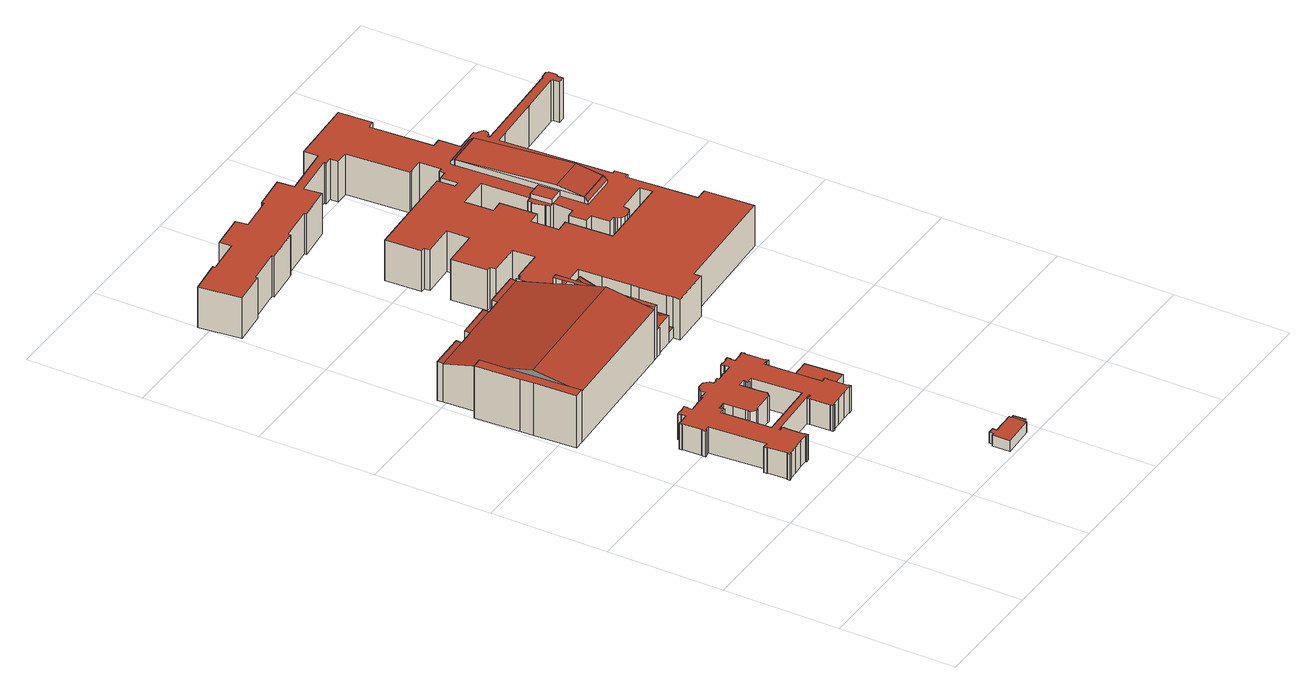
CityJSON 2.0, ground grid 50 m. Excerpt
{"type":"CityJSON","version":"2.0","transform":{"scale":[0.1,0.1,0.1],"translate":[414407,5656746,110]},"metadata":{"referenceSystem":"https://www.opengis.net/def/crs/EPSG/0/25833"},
"CityObjects":{
"building1":{"type":"Building","attributes":{"name":"Universitätsklinikum Carl Gustav Carus Dresden","Dachtyp_tdc":"tdcPolyFlatRoof","Gemeindeschluessel":14612000,"Dachneigung":17.55,"QualitaetDacherkennung":73,"Geometrietyp2DReferenz":"3000","measuredHeight":2.7,"function":"31001_3051","roofType":"2100"},"geometry":[{"type":"Solid","lod":"2","boundaries":[[[[0,1,2,3]],[[1,4,5,2]],[[4,6,7,5]],[[6,8,9,7]],[[8,0,3,9]],[[8,6,4,1,0]],[[3,2,5,7,9]]]],"semantics":{"surfaces":[{"type":"WallSurface"},{"type":"RoofSurface"},{"type":"GroundSurface"}],"values":[[0,0,0,0,0,1,2]]}}]},
"building2":{"type":"Building","attributes":{"name":"Universitätsklinikum Carl Gustav Carus Dresden","Dachtyp_tdc":"tdcFreeFormRoof","Gemeindeschluessel":14612000,"Dachneigung":0,"QualitaetDacherkennung":0,"Geometrietyp2DReferenz":"3000","BezugspunktDach":"2000","measuredHeight":11.7,"function":"31001_3051"},"geometry":[{"type":"MultiSurface","lod":"2","boundaries":[[[10,11,12,13,14,15,16,17,18,19,20,21,22,23,24,25,26,27,28,29,30,31,32,33,34,35,36,37,38,39,40,41,42,43,44,45,46,47,48,49,50,51,52,53,54,55,56,57,58,59,60,61,62,63,64,65,66,67,68,69,70,71,72,73,74,75,76,77,78,79,80,81,82,83,84,85,86,87,88,89,90,91,92,93,94,95,96,97,98,99,100,101,102,103,104,105,106,107,108,109,110,111,112,113,114,115,116,117,118,119,120,121,122,123,124,125,126,127,128,129,130],[131,132,133,134,135,136,137,138,139,140,141,142,143,144,145,146,147,148,149,150,151,152,153,154,155,156,157,158,159,160,161,162,163,164,165,166,167,168,169]],[[121,120,170,171]],[[120,119,172,170]],[[119,118,173,172]],[[118,117,174,173]],[[117,116,175,174]],[[116,115,176,175]],[[115,114,177,176]],[[114,113,178,177]],[[113,112,179,178]],[[112,111,180,179]],[[111,110,181,180]],[[110,109,182,181]],[[109,108,183,182]],[[108,107,184,183]],[[107,106,185,184]],[[106,105,186,185]],[[131,169,187,188]],[[169,168,189,187]],[[168,167,190,189]],[[167,166,191,190]],[[166,165,192,191]],[[165,164,193,192]],[[164,163,194,193]],[[163,162,195,194]],[[162,161,196,195]],[[161,160,197,196]],[[160,159,198,197]],[[159,158,199,198]],[[158,157,200,199]],[[157,156,201,200]],[[156,155,202,201]],[[155,154,203,202]],[[154,153,204,203]],[[153,152,205,204]],[[152,151,206,205]],[[151,150,207,206]],[[150,149,208,207]],[[149,148,209,208]],[[148,147,210,209]],[[147,146,7,210]],[[146,145,5,7]],[[145,144,211,5]],[[144,143,212,211]],[[143,142,213,212]],[[142,141,214,213]],[[141,140,215,214]],[[140,139,216,215]],[[139,138,217,216]],[[138,137,218,217]],[[137,136,219,218]],[[136,135,220,219]],[[135,134,221,220]],[[134,133,222,221]],[[133,132,223,222]],[[132,131,188,223]],[[105,104,224,186]],[[104,103,225,224]],[[103,102,226,225]],[[102,101,227,226]],[[101,100,228,227]],[[100,99,229,228]],[[99,98,230,229]],[[98,97,231,230]],[[97,96,232,231]],[[96,95,233,232]],[[95,94,234,233]],[[94,93,235,234]],[[93,92,236,235]],[[92,91,237,236]],[[91,90,238,237]],[[90,89,239,238]],[[89,88,240,239]],[[88,87,241,240]],[[87,86,242,241]],[[86,85,243,242]],[[85,84,244,243]],[[84,83,245,244]],[[83,82,246,245]],[[82,81,247,246]],[[81,80,248,247]],[[80,79,249,248]],[[79,78,250,249]],[[78,77,251,250]],[[77,76,252,251]],[[76,75,253,252]],[[75,74,254,253]],[[74,73,255,254]],[[73,72,256,255]],[[72,71,257,256]],[[71,70,258,257]],[[70,69,259,258]],[[69,68,260,259]],[[68,67,261,260]],[[67,66,262,261]],[[66,65,263,262]],[[65,64,264,263]],[[14,13,265,266]],[[13,12,267,265]],[[12,11,268,267]],[[11,10,269,268]],[[10,130,270,269]],[[16,15,271,272]],[[15,14,266,271]],[[64,63,273,264]],[[63,62,274,273]],[[62,61,275,274]],[[61,60,276,275]],[[60,59,277,276]],[[59,58,278,277]],[[58,57,279,278]],[[57,56,280,279]],[[56,55,281,280]],[[55,54,282,281]],[[54,53,283,282]],[[53,52,284,283]],[[52,51,285,284]],[[51,50,286,285]],[[50,49,287,286]],[[49,48,288,287]],[[48,47,289,288]],[[47,46,290,289]],[[46,45,291,290]],[[45,44,292,291]],[[44,43,293,292]],[[43,42,294,293]],[[42,41,295,294]],[[41,40,296,295]],[[40,39,297,296]],[[39,38,298,297]],[[38,37,299,298]],[[37,36,300,299]],[[36,35,301,300]],[[35,34,302,301]],[[34,33,303,302]],[[33,32,304,303]],[[32,31,305,304]],[[31,30,306,305]],[[30,29,307,306]],[[29,28,308,307]],[[28,27,309,308]],[[27,26,310,309]],[[26,25,311,310]],[[25,24,312,311]],[[24,23,313,312]],[[23,22,314,313]],[[22,21,315,314]],[[21,20,316,315]],[[20,19,317,316]],[[19,18,318,317]],[[18,17,319,318]],[[17,16,272,319]],[[130,129,320,270]],[[129,128,321,320]],[[128,127,322,321]],[[127,126,323,322]],[[126,125,324,323]],[[125,124,325,324]],[[124,123,326,325]],[[123,122,327,326]],[[122,121,171,327]],[[270,320,321,322,323,324,325,326,327,171,170,172,173,174,175,176,177,178,179,180,181,182,183,184,185,186,224,225,226,227,228,229,230,231,232,233,234,235,236,237,238,239,240,241,242,243,244,245,246,247,248,249,250,251,252,253,254,255,256,257,258,259,260,261,262,263,264,273,274,275,276,277,278,279,280,281,282,283,284,285,286,287,288,289,290,291,292,293,294,295,296,297,298,299,300,301,302,303,304,305,306,307,308,309,310,311,312,313,314,315,316,317,318,319,272,271,266,265,267,268,269],[188,187,189,190,191,192,193,194,195,196,197,198,199,200,201,202,203,204,205,206,207,208,209,210,7,5,211,212,213,214,215,216,217,218,219,220,221,222,223]]],"semantics":{"surfaces":[{"type":"RoofSurface"},{"type":"WallSurface"},{"type":"GroundSurface"}],"values":[0,1,1,1,1,1,1,1,1,1,1,1,1,1,1,1,1,1,1,1,1,1,1,1,1,1,1,1,1,1,1,1,1,1,1,1,1,1,1,1,1,1,1,1,1,1,1,1,1,1,1,1,1,1,1,1,1,1,1,1,1,1,1,1,1,1,1,1,1,1,1,1,1,1,1,1,1,1,1,1,1,1,1,1,1,1,1,1,1,1,1,1,1,1,1,1,1,1,1,1,1,1,1,1,1,1,1,1,1,1,1,1,1,1,1,1,1,1,1,1,1,1,1,1,1,1,1,1,1,1,1,1,1,1,1,1,1,1,1,1,1,1,1,1,1,1,1,1,1,1,1,1,1,1,1,1,1,1,1,1,1,2]}}]},
"building3":{"type":"Building","attributes":{"name":"Universitätsklinikum Carl Gustav Carus Dresden","Dachtyp_tdc":"tdcFreeFormRoof","Gemeindeschluessel":14612000,"Dachneigung":50.74,"QualitaetDacherkennung":21,"Geometrietyp2DReferenz":"3000","measuredHeight":5.05,"function":"31001_3051","roofType":"5000"},"geometry":[{"type":"Solid","lod":"2","boundaries":[[[[328,329,330,197]],[[329,331,332,330]],[[331,333,334,332]],[[333,335,198,334]],[[335,328,197,198]],[[335,336,337,328]],[[333,331,329,337,336]],[[329,328,337]],[[335,333,336]],[[197,330,332,334,198]]]],"semantics":{"surfaces":[{"type":"WallSurface"},{"type":"RoofSurface"},{"type":"GroundSurface"}],"values":[[0,0,0,0,0,1,1,0,0,2]]}}]},
"building4":{"type":"Building","attributes":{"name":"Universitätsklinikum Carl Gustav Carus Dresden","Dachtyp_tdc":"tdcFreeFormRoof","Gemeindeschluessel":14612000,"Dachneigung":50.61,"QualitaetDacherkennung":21,"Geometrietyp2DReferenz":"3000","measuredHeight":6.24,"function":"31001_3051","roofType":"5000"},"geometry":[{"type":"Solid","lod":"2","boundaries":[[[[338,339,340,196]],[[339,341,330,340]],[[341,342,197,330]],[[342,338,196,197]],[[343,342,341]],[[344,343,341,339]],[[344,339,338]],[[343,344,338,342]],[[196,340,330,197]]]],"semantics":{"surfaces":[{"type":"WallSurface"},{"type":"RoofSurface"},{"type":"GroundSurface"}],"values":[[0,0,0,0,0,1,1,1,2]]}}]},
"building5":{"type":"Building","attributes":{"name":"Universitätsklinikum Carl Gustav Carus Dresden","Gemeindeschluessel":14612000,"Geometrietyp2DReferenz":"3000","function":"31001_3051","roofType":"9999"},"children":["building5-1","building5-2"]},
"building5-1":{"type":"BuildingPart","attributes":{"Dachtyp_tdc":"tdcPolyFlatRoof","Dachneigung":2.96,"QualitaetDacherkennung":79,"Geometrietyp2DReferenz":"3000","measuredHeight":5.17,"roofType":"2100"},"parents":["building5"],"geometry":[{"type":"MultiSurface","lod":"2","boundaries":[[[345,346,347]],[[345,348,349,346]],[[348,350,351,349]],[[350,352,353,351]],[[352,354,355,353]],[[354,356,357,355]],[[356,358,359,357]],[[358,360,361,359]],[[360,362,363,361]],[[362,364,365,363]],[[364,366,365]],[[362,360,358,356,354,352,350,348,345,364]],[[346,349,351,353,355,357,359,361,363,365]]],"semantics":{"surfaces":[{"type":"WallSurface"},{"type":"RoofSurface"},{"type":"GroundSurface"}],"values":[0,0,0,0,0,0,0,0,0,0,0,1,2]}}]},
"building5-2":{"type":"BuildingPart","attributes":{"Dachtyp_tdc":"tdcPolyFlatRoof","Dachneigung":0,"QualitaetDacherkennung":83,"Geometrietyp2DReferenz":"3000","measuredHeight":4.65,"roofType":"1000"},"parents":["building5"],"geometry":[{"type":"MultiSurface","lod":"2","boundaries":[[[366,367,368,365]],[[367,369,370,368]],[[369,347,346,370]],[[347,369,367,366]],[[365,368,370,346]]],"semantics":{"surfaces":[{"type":"WallSurface"},{"type":"RoofSurface"},{"type":"GroundSurface"}],"values":[0,0,0,1,2]}}]},
"building6":{"type":"Building","attributes":{"name":"Universitätsklinikum Carl Gustav Carus Dresden","Gemeindeschluessel":14612000,"Geometrietyp2DReferenz":"3000","function":"31001_3051","roofType":"9999"},"children":["building6-1","building6-2","building6-3","building6-4","building6-5","building6-6","building6-7","building6-8","building6-9","building6-10"]},
"building6-1":{"type":"BuildingPart","attributes":{"Dachtyp_tdc":"tdcHipAndGableRoof","Dachneigung":18.88,"QualitaetDacherkennung":12,"Geometrietyp2DReferenz":"3000","measuredHeight":15.49,"roofType":"5000"},"parents":["building6"],"geometry":[{"type":"MultiSurface","lod":"2","boundaries":[[[371,372,373,374]],[[375,376,377,378,379]],[[376,371,374,377]],[[375,380,372,381]],[[371,376,382]],[[372,371,382,381]],[[376,375,381,382]],[[374,373,378,377]]],"semantics":{"surfaces":[{"type":"WallSurface"},{"type":"RoofSurface"},{"type":"GroundSurface"}],"values":[0,0,0,1,0,1,1,2]}}]},
"building6-2":{"type":"BuildingPart","attributes":{"Dachtyp_tdc":"tdcPolyFlatRoof","Dachneigung":5.18,"QualitaetDacherkennung":62,"Geometrietyp2DReferenz":"3000","measuredHeight":17.77,"roofType":"2100"},"parents":["building6"],"geometry":[{"type":"MultiSurface","lod":"2","boundaries":[[[383,384,385,386,387]],[[388,389,390]],[[388,391,392,389]],[[391,383,387,392]],[[391,388,384,383]],[[387,386,389,392]]],"semantics":{"surfaces":[{"type":"WallSurface"},{"type":"RoofSurface"},{"type":"GroundSurface"}],"values":[0,0,0,0,1,2]}}]},
"building6-3":{"type":"BuildingPart","attributes":{"Dachtyp_tdc":"tdcPolyFlatRoof","Dachneigung":0,"QualitaetDacherkennung":54,"Geometrietyp2DReferenz":"3000","measuredHeight":23.85,"roofType":"1000"},"parents":["building6"],"geometry":[{"type":"MultiSurface","lod":"2","boundaries":[[[393,394,395,396,397]],[[394,398,399,395]],[[398,400,401,399]],[[400,402,403,401]],[[402,404,405,406,403]],[[404,402,400,398,394,393,407,408,409]],[[396,395,399,401,403,406,410]]],"semantics":{"surfaces":[{"type":"WallSurface"},{"type":"RoofSurface"},{"type":"GroundSurface"}],"values":[0,0,0,0,0,1,2]}}]},
"building6-4":{"type":"BuildingPart","attributes":{"Dachtyp_tdc":"tdcPolyFlatRoof","Dachneigung":0,"QualitaetDacherkennung":62,"Geometrietyp2DReferenz":"3000","measuredHeight":23.98,"roofType":"1000"},"parents":["building6"],"geometry":[{"type":"MultiSurface","lod":"2","boundaries":[[[411,412,413,414,415]],[[412,416,417,418,413]],[[419,420,421,422,423,424]],[[420,419,416,412,411,425,426,427]],[[414,413,418,428,423,422,429]]],"semantics":{"surfaces":[{"type":"WallSurface"},{"type":"RoofSurface"},{"type":"GroundSurface"}],"values":[0,0,0,1,2]}}]},
"building6-5":{"type":"BuildingPart","attributes":{"Dachtyp_tdc":"tdcGableRoof","Dachneigung":13.92,"QualitaetDacherkennung":10,"Geometrietyp2DReferenz":"3000","measuredHeight":26.72,"roofType":"3100"},"parents":["building6"],"geometry":[{"type":"MultiSurface","lod":"2","boundaries":[[[430,390,389,431]],[[385,432,433,386]],[[434,415,414,435]],[[421,397,396,422]],[[405,436,437,406]],[[438,407,397,421,427,439]],[[439,425,415,434,432,385,390,430,436,405,409,438]],[[431,389,386,433,435,414,429,422,396,410,406,437]]],"semantics":{"surfaces":[{"type":"WallSurface"},{"type":"RoofSurface"},{"type":"GroundSurface"}],"values":[0,0,0,0,0,1,1,2]}}]},
"building6-6":{"type":"BuildingPart","attributes":{"Dachtyp_tdc":"tdcPolyFlatRoof","Dachneigung":5.65,"QualitaetDacherkennung":66,"Geometrietyp2DReferenz":"3000","measuredHeight":17.74,"roofType":"2100"},"parents":["building6"],"geometry":[{"type":"MultiSurface","lod":"2","boundaries":[[[440,441,442,437,436]],[[441,443,444,442]],[[441,440,445,443]],[[444,431,437,442]],[[443,445,430,431,444]]],"semantics":{"surfaces":[{"type":"WallSurface"},{"type":"RoofSurface"},{"type":"GroundSurface"}],"values":[0,0,1,2,0]}}]},
"building6-7":{"type":"BuildingPart","attributes":{"Dachtyp_tdc":"tdcPolyFlatRoof","Dachneigung":5.84,"QualitaetDacherkennung":71,"Geometrietyp2DReferenz":"3000","measuredHeight":17.76,"roofType":"2100"},"parents":["building6"],"geometry":[{"type":"MultiSurface","lod":"2","boundaries":[[[446,447,448,433,432]],[[447,449,450,448]],[[449,451,435,450]],[[451,434,435]],[[449,447,446,451]],[[433,448,450,435]]],"semantics":{"surfaces":[{"type":"WallSurface"},{"type":"RoofSurface"},{"type":"GroundSurface"}],"values":[0,0,0,0,1,2]}}]},
"building6-8":{"type":"BuildingPart","attributes":{"Dachtyp_tdc":"tdcPolyFlatRoof","Dachneigung":0,"QualitaetDacherkennung":0,"Geometrietyp2DReferenz":"3000","measuredHeight":9.85,"roofType":"9999"},"parents":["building6"],"geometry":[{"type":"MultiSurface","lod":"2","boundaries":[[[452,453,454,455]],[[455,454,456,457]],[[454,453,458,456]],[[453,452,459,458]],[[457,456,458,459]],[[457,459,452,455]]],"semantics":{"surfaces":[{"type":"RoofSurface"},{"type":"WallSurface"},{"type":"GroundSurface"},{"type":"ClosureSurface","isClosure":"1","QuelleClosure":"LoD1Solid"}],"values":[0,1,1,1,2,3]}}]},
"building6-9":{"type":"BuildingPart","attributes":{"Dachtyp_tdc":"tdcFreeFormRoof","Dachneigung":22.28,"QualitaetDacherkennung":10,"Geometrietyp2DReferenz":"3000","measuredHeight":14.59,"roofType":"5000"},"parents":["building6"],"geometry":[{"type":"MultiSurface","lod":"2","boundaries":[[[460,461,457,373,372]],[[461,462,455,457]],[[463,464,465,466,459,452]],[[467,468,469,470,471]],[[468,472,473,469]],[[472,424,423,473]],[[424,474,428,423]],[[417,475,476,418]],[[475,379,378,476]],[[474,424,472,468,467,477]],[[467,464,463,462,461,460,380,379,478,477]],[[379,475,417,478]],[[417,474,477,478]],[[378,373,457,459,466,470,469,473,423,428,418,476]]],"semantics":{"surfaces":[{"type":"WallSurface"},{"type":"RoofSurface"},{"type":"GroundSurface"}],"values":[0,0,0,0,0,0,0,0,0,1,1,1,1,2]}}]},
"building6-10":{"type":"BuildingPart","attributes":{"Dachtyp_tdc":"tdcFreeFormRoof","Dachneigung":41.91,"QualitaetDacherkennung":17,"Geometrietyp2DReferenz":"3000","measuredHeight":5.85,"roofType":"5000"},"parents":["building6"],"geometry":[{"type":"MultiSurface","lod":"2","boundaries":[[[465,479,480,466]],[[479,481,482,480]],[[481,471,470,482]],[[483,484,471,481]],[[483,481,479]],[[484,483,479,465]],[[484,465,471]],[[466,480,482,470]]],"semantics":{"surfaces":[{"type":"WallSurface"},{"type":"RoofSurface"},{"type":"GroundSurface"}],"values":[0,0,0,1,1,1,1,2]}}]},
"building7":{"type":"Building","attributes":{"name":"Universitätsklinikum Carl Gustav Carus Dresden","Dachtyp_tdc":"tdcPolyFlatRoof","Gemeindeschluessel":14612000,"Dachneigung":0,"QualitaetDacherkennung":86,"Geometrietyp2DReferenz":"3000","measuredHeight":3.85,"function":"31001_3051","roofType":"1000"},"geometry":[{"type":"Solid","lod":"2","boundaries":[[[[485,486,487,488]],[[486,489,490,487]],[[489,491,492,490]],[[491,493,494,492]],[[493,495,496,494]],[[495,497,498,496]],[[497,499,500,498]],[[499,501,502,500]],[[501,485,488,502]],[[501,499,497,495,493,491,489,486,485]],[[488,487,490,492,494,496,498,500,502]]]],"semantics":{"surfaces":[{"type":"WallSurface"},{"type":"RoofSurface"},{"type":"GroundSurface"}],"values":[[0,0,0,0,0,0,0,0,0,1,2]]}}]},
"building8":{"type":"Building","attributes":{"name":"Universitätsklinikum Carl Gustav Carus Dresden","Gemeindeschluessel":14612000,"Geometrietyp2DReferenz":"3000","BezugspunktDach":"2000","function":"31001_3051"},"children":["building8-1","building8-2","building8-3","building8-4","building8-5"]},
"building8-1":{"type":"BuildingPart","attributes":{"Dachtyp_tdc":"tdcGableRoof","Dachneigung":2.59,"QualitaetDacherkennung":0,"Geometrietyp2DReferenz":"3000","measuredHeight":4.92},"parents":["building8"],"geometry":[{"type":"MultiSurface","lod":"2","boundaries":[[[503,504,505,506]],[[507,508,506,505]],[[508,503,506]],[[504,507,505]],[[507,504,509,510]],[[511,512,513,514,515,516,503,508]],[[509,516,515,512,511,510]],[[504,503,516,509]],[[512,515,514,513]],[[507,510,511,508]]],"semantics":{"surfaces":[{"type":"RoofSurface"},{"type":"WallSurface"},{"type":"GroundSurface"},{"type":"ClosureSurface","isClosure":"1","QuelleClosure":"LoD1Solid"}],"values":[0,0,1,1,1,1,2,3,3,3]}}]},
"building8-2":{"type":"BuildingPart","attributes":{"Dachtyp_tdc":"tdcLeanToRoof","Dachneigung":37.8,"QualitaetDacherkennung":0,"Geometrietyp2DReferenz":"3000","measuredHeight":2.99},"parents":["building8"],"geometry":[{"type":"MultiSurface","lod":"2","boundaries":[[[504,503,517,518]],[[518,517,519,520]],[[517,503,516,519]],[[504,518,520,509]],[[520,519,516,509]],[[503,504,509,516]]],"semantics":{"surfaces":[{"type":"RoofSurface"},{"type":"WallSurface"},{"type":"GroundSurface"},{"type":"ClosureSurface","isClosure":"1","QuelleClosure":"LoD1Solid"}],"values":[0,1,1,1,2,3]}}]},
"building8-3":{"type":"BuildingPart","attributes":{"Dachtyp_tdc":"tdcLeanToRoof","Dachneigung":37.67,"QualitaetDacherkennung":0,"Geometrietyp2DReferenz":"3000","measuredHeight":2.99},"parents":["building8"],"geometry":[{"type":"MultiSurface","lod":"2","boundaries":[[[521,522,508,507]],[[508,522,523,511]],[[521,524,523,522]],[[521,507,510,524]],[[510,511,523,524]],[[508,511,510,507]]],"semantics":{"surfaces":[{"type":"RoofSurface"},{"type":"WallSurface"},{"type":"GroundSurface"},{"type":"ClosureSurface","isClosure":"1","QuelleClosure":"LoD1Solid"}],"values":[0,1,1,1,2,3]}}]},
"building8-4":{"type":"BuildingPart","attributes":{"Dachtyp_tdc":"tdcPolyFlatRoof","Dachneigung":0,"QualitaetDacherkennung":0,"Geometrietyp2DReferenz":"3000","measuredHeight":18.45},"parents":["building8"],"geometry":[{"type":"MultiSurface","lod":"2","boundaries":[[[525,526,527,528,529,530,531,532,533,534,535,536,537,538,539,540,541,542,543,544,545,546,547,548,549,550,551,552,553,554,555,556,557,558,559,560,561,562,563,564,565,566,567,568,569,570,571,572,573,574,575,576,577,578,579,580,581,582,583,584,585,586,587,588,589,590,591,592,593,594,595,596,597,598,599,600,601,602,603,604,605,606,607,608,609,610,611,612,613,614,615,616,617,618,619,620,621,622,623,624,625,626,627,628,629,630,631,632,633,634,635,636,637,638],[639,640,641,642,643,644,645,646,647,648,649,650,651,652,653,654,655,656,657,658,659,660,661,662,663,664,665,666,667,668,669,670,671,672]],[[591,590,673,674]],[[590,589,482,673]],[[589,588,480,482]],[[588,587,458,480]],[[587,586,456,458]],[[586,585,374,456]],[[585,584,377,374]],[[584,583,476,377]],[[583,582,418,476]],[[582,581,413,418]],[[581,580,414,413]],[[580,579,435,414]],[[579,578,675,435]],[[578,577,676,675]],[[577,576,677,676]],[[576,575,678,677]],[[575,574,679,678]],[[574,573,680,679]],[[573,572,681,680]],[[572,571,682,681]],[[571,570,683,682]],[[570,569,684,683]],[[569,568,685,684]],[[568,567,686,685]],[[567,566,687,686]],[[566,565,688,687]],[[565,564,689,688]],[[564,563,690,689]],[[563,562,691,690]],[[562,561,692,691]],[[639,672,693,694]],[[672,671,695,693]],[[671,670,696,695]],[[670,669,697,696]],[[669,668,698,697]],[[668,667,699,698]],[[667,666,700,699]],[[666,665,701,700]],[[665,664,702,701]],[[664,663,703,702]],[[663,662,704,703]],[[662,661,705,704]],[[661,660,706,705]],[[660,659,707,706]],[[659,658,708,707]],[[658,657,709,708]],[[657,656,710,709]],[[656,655,711,710]],[[655,654,712,711]],[[654,653,713,712]],[[653,652,714,713]],[[652,651,715,714]],[[651,650,716,715]],[[650,649,717,716]],[[649,648,718,717]],[[648,647,719,718]],[[647,646,720,719]],[[646,645,721,720]],[[645,644,722,721]],[[644,643,723,722]],[[643,642,724,723]],[[642,641,725,724]],[[641,640,726,725]],[[640,639,694,726]],[[561,560,727,692]],[[560,559,728,727]],[[559,558,729,728]],[[558,557,730,729]],[[557,556,731,730]],[[556,555,732,731]],[[555,554,733,732]],[[554,553,734,733]],[[553,552,735,734]],[[552,551,736,735]],[[638,637,737,738]],[[637,636,739,737]],[[636,635,740,739]],[[635,634,741,740]],[[634,633,742,741]],[[633,632,743,742]],[[632,631,744,743]],[[631,630,745,744]],[[630,629,746,745]],[[629,628,747,746]],[[628,627,748,747]],[[627,626,749,748]],[[626,625,750,749]],[[625,624,751,750]],[[624,623,752,751]],[[623,622,753,752]],[[622,621,754,753]],[[621,620,755,754]],[[620,619,756,755]],[[619,618,757,756]],[[618,617,758,757]],[[617,616,759,758]],[[616,615,760,759]],[[615,614,761,760]],[[614,613,762,761]],[[613,612,763,762]],[[612,611,764,763]],[[611,610,765,764]],[[610,609,766,765]],[[609,608,767,766]],[[608,607,768,767]],[[607,606,769,768]],[[606,605,770,769]],[[605,604,771,770]],[[604,603,772,771]],[[603,602,773,772]],[[602,601,774,773]],[[601,600,775,774]],[[600,599,776,775]],[[599,598,777,776]],[[598,597,778,777]],[[597,596,779,778]],[[596,595,780,779]],[[595,594,781,780]],[[594,593,782,781]],[[593,592,783,782]],[[592,591,674,783]],[[551,550,784,736]],[[550,549,785,784]],[[549,548,786,785]],[[548,547,787,786]],[[547,546,788,787]],[[546,545,789,788]],[[545,544,790,789]],[[544,543,791,790]],[[543,542,792,791]],[[542,541,793,792]],[[541,540,794,793]],[[540,539,795,794]],[[539,538,796,795]],[[538,537,797,796]],[[537,536,798,797]],[[535,534,799,800]],[[534,533,801,799]],[[533,532,802,801]],[[532,531,803,802]],[[531,530,804,803]],[[530,529,805,804]],[[529,528,806,805]],[[528,527,807,806]],[[527,526,808,807]],[[526,525,809,808]],[[525,638,738,809]],[[536,535,800,798]],[[738,737,739,740,741,742,743,744,745,746,747,748,749,750,751,752,753,754,755,756,757,758,759,760,761,762,763,764,765,766,767,768,769,770,771,772,773,774,775,776,777,778,779,780,781,782,783,674,673,482,480,458,456,374,377,476,418,413,414,435,675,676,677,678,679,680,681,682,683,684,685,686,687,688,689,690,691,692,727,728,729,730,731,732,733,734,735,736,784,785,786,787,788,789,790,791,792,793,794,795,796,797,798,800,799,801,802,803,804,805,806,807,808,809],[694,693,695,696,697,698,699,700,701,702,703,704,705,706,707,708,709,710,711,712,713,714,715,716,717,718,719,720,721,722,723,724,725,726]]],"semantics":{"surfaces":[{"type":"RoofSurface"},{"type":"WallSurface"},{"type":"GroundSurface"}],"values":[0,1,1,1,1,1,1,1,1,1,1,1,1,1,1,1,1,1,1,1,1,1,1,1,1,1,1,1,1,1,1,1,1,1,1,1,1,1,1,1,1,1,1,1,1,1,1,1,1,1,1,1,1,1,1,1,1,1,1,1,1,1,1,1,1,1,1,1,1,1,1,1,1,1,1,1,1,1,1,1,1,1,1,1,1,1,1,1,1,1,1,1,1,1,1,1,1,1,1,1,1,1,1,1,1,1,1,1,1,1,1,1,1,1,1,1,1,1,1,1,1,1,1,1,1,1,1,1,1,1,1,1,1,1,1,1,1,1,1,1,1,1,1,1,1,1,1,1,1,2]}}]},
"building8-5":{"type":"BuildingPart","attributes":{"Dachtyp_tdc":"tdcLeanToRoof","Dachneigung":0,"QualitaetDacherkennung":0,"Geometrietyp2DReferenz":"3000","measuredHeight":2.5},"parents":["building8"],"geometry":[{"type":"MultiSurface","lod":"2","boundaries":[[[810,811,514,513]],[[514,811,812,515]],[[811,810,813,812]],[[810,513,512,813]],[[512,515,812,813]],[[515,512,513,514]]],"semantics":{"surfaces":[{"type":"RoofSurface"},{"type":"WallSurface"},{"type":"GroundSurface"},{"type":"ClosureSurface","isClosure":"1","QuelleClosure":"LoD1Solid"}],"values":[0,1,1,1,2,3]}}]}
},
"vertices":[
[358,940,59],[357,955,64],[357,955,37],[358,940,37],[369,956,64],[369,956,37],[372,905,48],[372,905,37],[360,905,48],[360,905,37],
[667,923,154],[664,994,154],[681,995,154],[682,991,154],[694,992,154],[694,1003,154],[690,1003,154],[686,1092,154],[689,1092,154],[688,1103,154],[675,1102,154],[675,1100,154],[630,1098,154],[629,1119,154],[632,1119,154],[631,1134,154],[617,1133,154],[617,1130,154],[592,1129,154],[592,1132,154],[579,1131,154],[580,1116,154],[582,1116,154],[583,1095,154],[535,1092,154],[535,1095,154],[524,1095,154],[524,1092,154],[496,1090,154],[496,1099,154],[484,1098,154],[484,1095,154],[463,1094,154],[462,1112,154],[442,1131,154],[413,1130,154],[394,1108,154],[394,1090,154],[373,1090,154],[373,1092,154],[362,1092,154],[362,1083,154],[332,1082,154],[332,1085,154],[320,1084,154],[320,1081,154],[276,1079,154],[275,1100,154],[277,1100,154],[277,1115,154],[259,1114,154],[260,1111,154],[240,1110,154],[239,1113,154],[223,1112,154],[224,1097,154],[227,1098,154],[228,1078,154],[182,1075,154],[182,1077,154],[171,1076,154],[172,1064,154],[175,1064,154],[179,982,154],[176,982,154],[177,965,154],[188,966,154],[187,969,154],[205,970,154],[219,725,154],[210,725,154],[210,728,154],[197,727,154],[198,713,154],[201,713,154],[206,629,154],[202,628,154],[203,616,154],[214,617,154],[213,620,154],[253,622,154],[299,625,154],[337,627,154],[337,623,154],[350,624,154],[350,638,154],[345,637,154],[342,698,154],[342,706,154],[344,723,154],[343,732,154],[332,731,154],[332,729,154],[323,728,154],[323,733,154],[573,746,154],[573,742,154],[561,742,154],[561,744,154],[551,744,154],[552,732,154],[553,732,154],[558,647,154],[556,647,154],[556,634,154],[566,634,154],[566,638,154],[608,640,154],[653,642,154],[693,644,154],[693,641,154],[705,642,154],[704,653,154],[701,653,154],[697,743,154],[700,743,154],[699,753,154],[688,752,154],[688,750,154],[676,749,154],[673,818,154],[571,776,154],[321,763,154],[320,800,154],[314,904,154],[310,976,154],[327,977,154],[327,975,154],[338,975,154],[338,987,154],[334,987,154],[333,996,154],[345,997,154],[355,997,154],[367,998,154],[369,956,154],[372,905,154],[372,893,154],[369,893,154],[369,884,154],[387,867,154],[398,868,154],[398,871,154],[482,876,154],[483,873,154],[494,874,154],[509,890,154],[508,901,154],[506,901,154],[505,916,154],[504,933,154],[503,952,154],[500,1005,154],[532,1006,154],[533,996,154],[530,995,154],[530,984,154],[539,984,154],[539,987,154],[558,988,154],[693,641,37],[705,642,37],[693,644,37],[653,642,37],[608,640,37],[566,638,37],[566,634,37],[556,634,37],[556,647,37],[558,647,37],[553,732,37],[552,732,37],[551,744,37],[561,744,37],[561,742,37],[573,742,37],[573,746,37],[558,988,37],[571,776,37],[539,987,37],[539,984,37],[530,984,37],[530,995,37],[533,996,37],[532,1006,37],[500,1005,37],[503,952,37],[504,933,37],[505,916,37],[506,901,37],[508,901,37],[509,890,37],[494,874,37],[483,873,37],[482,876,37],[398,871,37],[398,868,37],[387,867,37],[369,884,37],[369,893,37],[372,893,37],[367,998,37],[355,997,37],[345,997,37],[333,996,37],[334,987,37],[338,987,37],[338,975,37],[327,975,37],[327,977,37],[310,976,37],[314,904,37],[320,800,37],[321,763,37],[323,733,37],[323,728,37],[332,729,37],[332,731,37],[343,732,37],[344,723,37],[342,706,37],[342,698,37],[345,637,37],[350,638,37],[350,624,37],[337,623,37],[337,627,37],[299,625,37],[253,622,37],[213,620,37],[214,617,37],[203,616,37],[202,628,37],[206,629,37],[201,713,37],[198,713,37],[197,727,37],[210,728,37],[210,725,37],[219,725,37],[205,970,37],[187,969,37],[188,966,37],[177,965,37],[176,982,37],[179,982,37],[175,1064,37],[172,1064,37],[171,1076,37],[182,1077,37],[182,1075,37],[228,1078,37],[227,1098,37],[224,1097,37],[223,1112,37],[682,991,37],[694,992,37],[681,995,37],[664,994,37],[667,923,37],[673,818,37],[694,1003,37],[690,1003,37],[239,1113,37],[240,1110,37],[260,1111,37],[259,1114,37],[277,1115,37],[277,1100,37],[275,1100,37],[276,1079,37],[320,1081,37],[320,1084,37],[332,1085,37],[332,1082,37],[362,1083,37],[362,1092,37],[373,1092,37],[373,1090,37],[394,1090,37],[394,1108,37],[413,1130,37],[442,1131,37],[462,1112,37],[463,1094,37],[484,1095,37],[484,1098,37],[496,1099,37],[496,1090,37],[524,1092,37],[524,1095,37],[535,1095,37],[535,1092,37],[583,1095,37],[582,1116,37],[580,1116,37],[579,1131,37],[592,1132,37],[592,1129,37],[617,1130,37],[617,1133,37],[631,1134,37],[632,1119,37],[629,1119,37],[630,1098,37],[675,1100,37],[675,1102,37],[688,1103,37],[689,1092,37],[686,1092,37],[676,749,37],[688,750,37],[688,752,37],[699,753,37],[700,743,37],[697,743,37],[701,653,37],[704,653,37],
[504,933,72],[518,933,84],[518,933,37],[524,934,70],[524,934,37],[525,917,70],[525,917,37],[505,916,72],[518,917,87],[517,933,87],
[503,952,91],[517,953,91],[517,953,37],[518,933,91],[504,933,91],[511,933,99],[511,945,99],
[916,21,81],[916,21,34],[916,21,80],[916,9,81],[916,9,34],[779,1,81],[779,1,34],[775,75,84],[775,75,34],[787,75,84],[787,75,34],[786,94,85],[786,94,34],[811,95,85],[811,95,34],[812,77,84],[812,77,34],[912,82,84],[912,82,34],[913,72,84],[913,72,34],[913,72,80],
[929,73,80],[929,73,34],[932,22,80],[932,22,34],
[813,1776,126],[776,1774,126],[776,1774,3],[813,1776,3],[770,1874,139],[808,1876,139],[808,1876,3],[770,1874,3],[770,1874,128],[775,1786,128],[791,1869,158],[808,1869,158],
[414,2059,181],[416,2036,179],[416,2036,177],[416,2036,3],[414,2059,3],[261,2028,179],[261,2028,3],[261,2028,177],[260,2051,181],[260,2051,3],
[69,1436,242],[28,1434,242],[28,1434,3],[69,1436,3],[69,1436,233],[19,1615,242],[19,1615,3],[16,1670,242],[16,1670,3],[6,1863,242],[6,1863,3],[47,1865,242],[47,1865,214],[47,1865,3],[67,1482,242],[58,1638,242],[52,1754,242],[58,1638,3],
[650,1893,243],[670,1894,243],[670,1894,3],[650,1893,3],[650,1893,215],[671,1869,243],[671,1869,128],[671,1869,3],[686,1469,243],[669,1468,243],[669,1468,233],[669,1468,3],[686,1469,3],[686,1469,126],[655,1781,243],[660,1670,243],[666,1520,243],[686,1472,3],[660,1670,3],
[191,2024,177],[191,2024,3],[486,2040,177],[486,2040,3],[643,2048,177],[643,2048,3],[39,2016,177],[39,2016,3],[58,1638,270],[660,1670,270],
[39,2016,178],[37,2039,180],[37,2039,3],[190,2047,180],[190,2047,3],[191,2024,178],
[486,2040,178],[485,2063,181],[485,2063,3],[642,2071,181],[642,2071,3],[643,2048,178],
[784,1619,102],[821,1621,102],[819,1655,102],[782,1653,102],[819,1655,3],[782,1653,3],[821,1621,3],[784,1619,3],
[776,1774,128],[782,1653,127],[782,1653,128],[784,1619,128],[790,1504,128],[790,1504,49],[790,1504,3],[791,1478,128],[710,1473,128],[710,1473,3],[791,1478,3],[791,1478,49],[711,1470,126],[711,1470,3],[686,1472,128],[700,1871,128],[700,1871,3],[736,1527,149],[723,1822,148],
[827,1507,49],[827,1507,3],[829,1479,49],[829,1479,3],[814,1492,61],[804,1492,61],
[754,857,75],[742,856,75],[742,856,36],[754,857,36],[736,856,75],[736,856,36],[734,901,75],[734,901,36],[751,902,75],[751,902,36],[751,916,75],[751,916,36],[840,921,75],[840,921,36],[849,760,75],[849,760,36],[759,755,75],[759,755,36],
[1194,2074,214],[1350,2082,214],[1345,2195,233],[1188,2187,233],[1322,2622,214],[1166,2614,214],[1350,2082,184],[1322,2622,184],[1166,2614,184],[1184,2265,184],[1184,2265,209],[1189,2175,209],[1189,2175,184],[1194,2074,184],
[1195,2056,200],[1351,2064,200],[1195,2056,184],[1351,2064,184],
[1321,2640,200],[1165,2632,200],[1165,2632,184],[1321,2640,184],
[960,3146,188],[963,3085,188],[747,3061,188],[739,3133,188],[595,3117,188],[596,3107,188],[446,3090,188],[440,3141,188],[290,3125,188],[296,3074,188],[145,3057,188],[144,3067,188],[2,3050,188],[22,2870,188],[165,2886,188],[164,2894,188],[314,2911,188],[315,2902,188],[467,2919,188],[466,2928,188],[614,2944,188],[615,2935,188],[759,2951,188],[751,3025,188],[937,3045,188],[937,3035,188],[968,3036,188],[969,3002,188],[1026,3004,188],[1040,2734,188],[1052,2733,188],[1113,2737,188],[1118,2644,188],[1101,2644,188],[1101,2620,188],[1066,2618,188],[1070,2545,188],[1048,2545,188],[1044,2620,188],[613,2597,188],[621,2442,188],[641,2443,188],[642,2418,188],[779,2426,188],[784,2330,188],[627,2322,188],[636,2168,188],[656,2169,188],[657,2143,188],[793,2151,188],[798,2056,188],[662,2049,188],[662,2040,188],[645,2039,188],[643,2048,188],[650,1893,188],[670,1894,188],[671,1869,188],[700,1871,188],[808,1876,188],[813,1776,188],[819,1655,188],[821,1621,188],[827,1507,188],[829,1479,188],[830,1451,188],[999,1458,188],[998,1486,188],[1496,1512,188],[1485,1723,188],[1435,1721,188],[1418,2023,188],[1434,2024,188],[1431,2078,188],[1415,2077,188],[1388,2550,188],[1438,2553,188],[1638,2565,188],[1816,2575,188],[1816,2577,188],[1820,2577,188],[1827,2570,188],[1828,2544,188],[1858,2546,188],[1856,2571,188],[1859,2571,188],[1866,2578,188],[1866,2579,188],[1865,2596,188],[1865,2612,188],[1855,2619,188],[1826,2617,188],[1819,2610,188],[1814,2610,188],[1814,2612,188],[1634,2603,188],[1436,2593,188],[1388,2591,188],[1388,2602,188],[1399,2603,188],[1408,2609,188],[1413,2616,188],[1415,2625,188],[1413,2632,188],[1408,2638,188],[1397,2643,188],[1386,2646,188],[1385,2659,188],[1281,2654,188],[1276,2746,188],[1236,2744,188],[1221,3015,188],[1253,3017,188],[1245,3161,188],[1110,2468,188],[1120,2264,188],[1099,2262,188],[1100,2242,188],[1093,2242,188],[1106,2191,188],[1111,2191,188],[1112,2171,188],[1133,2172,188],[1130,2085,188],[1095,2083,188],[1099,2007,188],[1134,2008,188],[1138,1929,188],[1168,1930,188],[1168,1923,188],[1170,1915,188],[1178,1905,188],[1194,1896,188],[1210,1894,188],[1227,1898,188],[1239,1906,188],[1246,1919,188],[1248,1935,188],[1382,1942,188],[1384,1888,188],[1060,1872,188],[1050,2071,188],[997,2068,188],[991,2185,188],[1043,2188,188],[1035,2345,188],[983,2342,188],[976,2461,188],[830,1451,3],[999,1458,3],[645,2039,3],[662,2040,3],[662,2049,3],[798,2056,3],[793,2151,3],[657,2143,3],[656,2169,3],[636,2168,3],[627,2322,3],[784,2330,3],[779,2426,3],[642,2418,3],[641,2443,3],[621,2442,3],[613,2597,3],[1044,2620,3],[1048,2545,3],[1070,2545,3],[976,2461,3],[1110,2468,3],[983,2342,3],[1035,2345,3],[1043,2188,3],[991,2185,3],[997,2068,3],[1050,2071,3],[1060,1872,3],[1384,1888,3],[1382,1942,3],[1248,1935,3],[1246,1919,3],[1239,1906,3],[1227,1898,3],[1210,1894,3],[1194,1896,3],[1178,1905,3],[1170,1915,3],[1168,1923,3],[1168,1930,3],[1138,1929,3],[1134,2008,3],[1099,2007,3],[1095,2083,3],[1130,2085,3],[1133,2172,3],[1112,2171,3],[1111,2191,3],[1106,2191,3],[1093,2242,3],[1100,2242,3],[1099,2262,3],[1120,2264,3],[1066,2618,3],[1101,2620,3],[1101,2644,3],[1118,2644,3],[1113,2737,3],[1052,2733,3],[1040,2734,3],[1026,3004,3],[969,3002,3],[968,3036,3],[1253,3017,3],[1245,3161,3],[1221,3015,3],[1236,2744,3],[1276,2746,3],[1281,2654,3],[1385,2659,3],[1386,2646,3],[1397,2643,3],[1408,2638,3],[1413,2632,3],[1415,2625,3],[1413,2616,3],[1408,2609,3],[1399,2603,3],[1388,2602,3],[1388,2591,3],[1436,2593,3],[1634,2603,3],[1814,2612,3],[1814,2610,3],[1819,2610,3],[1826,2617,3],[1855,2619,3],[1865,2612,3],[1865,2596,3],[1866,2579,3],[1866,2578,3],[1859,2571,3],[1856,2571,3],[1858,2546,3],[1828,2544,3],[1827,2570,3],[1820,2577,3],[1816,2577,3],[1816,2575,3],[1638,2565,3],[1438,2553,3],[1388,2550,3],[1415,2077,3],[1431,2078,3],[1434,2024,3],[1418,2023,3],[1435,1721,3],[1485,1723,3],[1496,1512,3],[998,1486,3],[937,3035,3],[937,3045,3],[751,3025,3],[759,2951,3],[615,2935,3],[614,2944,3],[466,2928,3],[467,2919,3],[315,2902,3],[314,2911,3],[164,2894,3],[165,2886,3],[22,2870,3],[2,3050,3],[144,3067,3],[296,3074,3],[145,3057,3],[290,3125,3],[440,3141,3],[446,3090,3],[596,3107,3],[595,3117,3],[739,3133,3],[747,3061,3],[963,3085,3],[960,3146,3],
[1121,2263,209],[1126,2172,209],[1126,2172,184],[1121,2263,184]
]}
